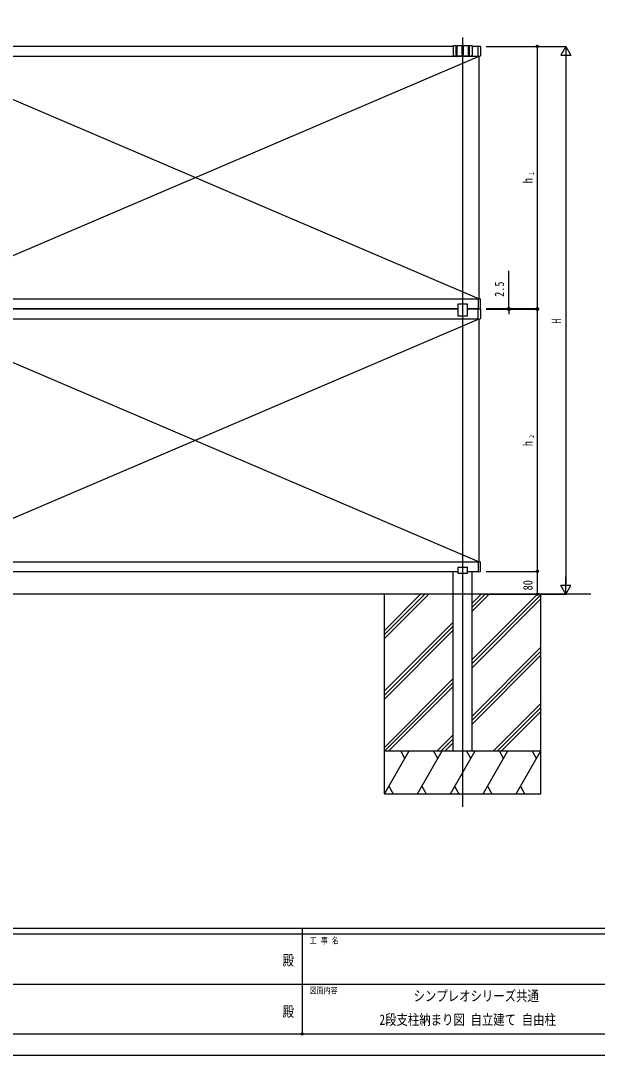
# Model space of a CAD drawing. Units: millimetres, scale not verified. Extents: x -4205 to 4205, y -2970 to 2970.
# Drawn here: x -994 to 1032, y -2970 to 661 of the extents above; entities that cross this region are included whole.
import ezdxf
from ezdxf.enums import TextEntityAlignment as Align

# ---------------------------------------------------------------- set-up
doc = ezdxf.new("R2010")
doc.units = ezdxf.units.MM
doc.header["$LTSCALE"] = 16
doc.header["$PDMODE"] = 32
doc.header["$PDSIZE"] = 8
for name, color, linetype in [('0-2_USER1', 3, 'Continuous'), ('0-3_YKK_12', 2, 'Continuous'), ('0-4_YKK_A1', 4, 'Continuous'), ('0-5_YKK_D', 6, 'Continuous'), ('0-6_YKK_ZWAK', 7, 'Continuous')]:
    doc.layers.add(name, color=color, linetype=linetype)
doc.styles.add('ＭＳ ゴシック', font='')
doc.styles.get('ＭＳ ゴシック').set_extended_font_data('MS Gothic')

msp = doc.modelspace()

# ---------------------------------------------------------------- linework, layer by layer
at = {"layer": '0-3_YKK_12'}
msp.add_line((558.89, -2097.73), (558.89, 601.26), dxfattribs=at)
at = {"layer": '0-4_YKK_A1'}
for p, q in [((525.89, 570.48), (-1288.01, 570.48)), ((534.39, 571.98), (525.89, 571.98)), ((525.89, 571.98), (525.89, 537.97)), ((534.39, 571.98), (534.39, 542.97)), ((535.39, 572.98), (538.39, 572.98)), ((539.39, 542.97), (539.39, 571.98)), ((556.39, 571.98), (539.39, 571.98)), ((556.39, 571.98), (556.39, 542.97)), ((557.39, 572.98), (560.39, 572.98)), ((578.39, 571.98), (561.39, 571.98)), ((561.39, 542.97), (561.39, 571.98)), ((578.39, 571.98), (578.39, 542.97)), ((582.39, 572.98), (579.39, 572.98)), ((591.89, 571.98), (583.39, 571.98)), ((583.39, 542.97), (583.39, 571.98)), ((591.89, 571.98), (591.89, 537.97)), ((612.99, 570.48), (591.89, 570.48)), ((613.31, 571.66), (620.05, 571.25)), ((620.99, 570.25), (620.99, 537.61)), ((-1378.51, 536.48), (616.49, -315.52)), ((-1378.51, -315.52), (616.49, 536.48)), ((-1376.51, 536.48), (612.99, 536.48)), ((526.89, 536.97), (558.43, 536.97)), ((559.35, 536.97), (590.89, 536.97)), ((613.31, 536.2), (620.05, 536.61)), ((616.49, -315.43), (616.49, 536.4)), ((-1376.51, -315.52), (612.99, -315.52)), ((613.31, -315.24), (620.05, -315.65)), ((620.99, -349.29), (620.99, -316.65)), ((-1303.76, -349.52), (541.64, -349.52)), ((541.64, -352.02), (-1303.76, -352.02)), ((541.64, -334.52), (541.64, -374.52)), ((576.14, -349.52), (612.99, -349.52)), ((612.99, -352.02), (576.14, -352.02)), ((613.31, -350.7), (620.05, -350.29)), ((613.31, -350.84), (620.05, -351.25)), ((620.96, -349.52), (620.99, -349.52)), ((620.99, -352.02), (620.96, -352.02)), ((620.99, -352.25), (620.99, -384.89)), ((-1378.51, -386.02), (616.49, -1238.02)), ((-1378.51, -1238.02), (616.49, -386.02)), ((-1376.51, -386.02), (612.99, -386.02)), ((541.64, -374.52), (576.14, -374.52)), ((613.31, -386.3), (620.05, -385.89)), ((616.49, -1237.93), (616.49, -386.1)), ((-1376.51, -1238.02), (612.99, -1238.02)), ((541.59, -1257.02), (576.19, -1257.02)), ((541.59, -1257.02), (541.59, -1278.02)), ((576.19, -1278.02), (576.19, -1257.02)), ((613.31, -1237.74), (620.05, -1238.15)), ((620.99, -1271.79), (620.99, -1239.15)), ((-1303.71, -1272.02), (541.59, -1272.02)), ((525.89, -1352.02), (525.89, -1272.02)), ((541.59, -1278.02), (576.19, -1278.02)), ((576.19, -1272.02), (612.99, -1272.02)), ((591.89, -1352.02), (591.89, -1272.02)), ((613.31, -1273.2), (620.05, -1272.79)), ((620.96, -1272.02), (620.99, -1272.02)), ((1009.01, -1352.02), (-3760.38, -1352.02)), ((283.89, -1902.02), (283.89, -1352.02)), ((283.89, -1507.65), (439.52, -1352.02)), ((283.89, -1493.51), (425.38, -1352.02)), ((283.89, -1479.37), (411.24, -1352.02)), ((525.89, -1902.02), (525.89, -1352.02)), ((591.89, -1902.02), (591.89, -1352.02)), ((591.89, -1411.78), (651.65, -1352.02)), ((591.89, -1397.64), (637.51, -1352.02)), ((591.89, -1383.5), (623.37, -1352.02)), ((591.89, -1581.49), (821.36, -1352.02)), ((591.89, -1595.63), (833.89, -1353.63)), ((591.89, -1609.77), (833.89, -1367.77)), ((833.89, -1902.02), (833.89, -1352.02)), ((283.89, -1691.5), (525.89, -1449.5)), ((283.89, -1705.64), (525.89, -1463.64)), ((283.89, -1719.78), (525.89, -1477.78)), ((591.89, -1779.48), (833.89, -1537.48)), ((591.89, -1793.62), (833.89, -1551.62)), ((591.89, -1807.76), (833.89, -1565.76)), ((283.89, -1889.48), (525.89, -1647.49)), ((285.5, -1902.02), (525.89, -1661.63)), ((299.64, -1902.02), (525.89, -1675.77)), ((667.34, -1902.02), (833.89, -1735.47)), ((681.48, -1902.02), (833.89, -1749.61)), ((695.62, -1902.02), (833.89, -1763.75)), ((469.35, -1902.02), (525.89, -1845.48)), ((483.49, -1902.02), (525.89, -1859.62)), ((497.63, -1902.02), (525.89, -1873.76)), ((283.89, -1902.02), (833.89, -1902.02)), ((283.89, -1902.02), (833.89, -1902.02)), ((283.89, -2052.02), (283.89, -1902.02)), ((284.65, -2052.02), (371.25, -1902.02)), ((356.25, -1928), (341.25, -1902.02)), ((400.12, -2052.02), (486.72, -1902.02)), ((471.72, -1928), (456.72, -1902.02)), ((515.59, -2052.02), (602.19, -1902.02)), ((587.19, -1928), (572.19, -1902.02)), ((631.06, -2052.02), (717.66, -1902.02)), ((702.66, -1928), (687.66, -1902.02)), ((746.53, -2052.02), (833.13, -1902.02)), ((818.13, -1928), (803.13, -1902.02)), ((299.65, -2026.04), (314.65, -2052.02)), ((415.12, -2026.04), (430.12, -2052.02)), ((530.59, -2026.04), (545.59, -2052.02)), ((646.06, -2026.04), (661.06, -2052.02)), ((761.53, -2026.04), (776.53, -2052.02))]:
    msp.add_line(p, q, dxfattribs=at)
for points in [[(612.99, 536.5), (612.99, 537.18), (612.99, 570.68), (612.99, 571.36)], [(612.99, -315.54), (612.99, -316.22), (612.99, -349.72), (612.99, -350.4)], [(576.14, -374.52), (576.14, -334.52), (541.64, -334.52)], [(612.99, -386), (612.99, -385.32), (612.99, -351.82), (612.99, -351.14)], [(612.99, -1238.04), (612.99, -1238.72), (612.99, -1272.22), (612.99, -1272.9)], [(283.89, -2052.02), (833.89, -2052.02), (833.89, -1902.02)]]:
    msp.add_lwpolyline(points, dxfattribs=at)
for centre, radius, start, end in [((525.89, 569.98), 2, 90, 165.52249), ((535.39, 571.98), 1, 90, 180), ((538.39, 571.98), 1, 0, 90), ((557.39, 571.98), 1, 90, 180), ((560.39, 571.98), 1, 0, 90), ((579.39, 571.98), 1, 90, 180), ((582.39, 571.98), 1, 0, 90), ((591.89, 569.98), 2, 14.47751, 90), ((613.29, 571.36), 0.3, 86.5, 180), ((619.99, 570.25), 1, 0, 86.5), ((526.89, 537.97), 1, 180, 270), ((536.89, 542.97), 2.5, 180, 0), ((558.89, 542.97), 2.5, 180, 0), ((558.89, 536.77), 0.5, 23.57818, 156.42182), ((580.89, 542.97), 2.5, 180, 0), ((590.89, 537.97), 1, 270, 0), ((613.29, 536.5), 0.3, 180, 273.5), ((619.99, 537.61), 1, 273.5, 0), ((613.29, -315.54), 0.3, 86.5, 180), ((619.99, -316.65), 1, 0, 86.5), ((613.29, -350.4), 0.3, 180, 273.5), ((613.29, -351.14), 0.3, 86.5, 180), ((619.99, -349.29), 1, 273.5, 0), ((619.99, -352.25), 1, 0, 86.5), ((613.29, -386), 0.3, 180, 273.5), ((619.99, -384.89), 1, 273.5, 0), ((613.29, -1238.04), 0.3, 86.5, 180), ((619.99, -1239.15), 1, 0, 86.5), ((613.29, -1272.9), 0.3, 180, 273.5), ((619.99, -1271.79), 1, 273.5, 0)]:
    msp.add_arc(centre, radius, start, end, dxfattribs=at)
at = {"layer": '0-5_YKK_D'}
for p, q in [((640.99, 570.48), (921.99, 570.48)), ((640.99, 570.48), (821.99, 570.48)), ((820.99, 570.48), (820.99, -349.52)), ((920.99, 570.48), (903.49, 540.17)), ((920.99, 570.48), (938.49, 540.17)), ((920.99, 570.48), (920.99, 509.86)), ((903.49, 540.17), (938.49, 540.17)), ((920.99, 535.48), (920.99, -1317.02)), ((720.99, -349.52), (720.99, -217.52)), ((640.99, -349.52), (821.99, -349.52)), ((640.99, -349.52), (721.99, -349.52)), ((640.99, -352.02), (821.99, -352.02)), ((640.99, -352.02), (721.99, -352.02)), ((720.99, -352.02), (720.99, -349.52)), ((720.99, -352.02), (720.99, -369.02)), ((820.99, -352.02), (820.99, -1272.02)), ((640.99, -1272.02), (821.99, -1272.02)), ((640.99, -1272.02), (821.99, -1272.02)), ((820.99, -1272.02), (820.99, -1352.02)), ((920.99, -1352.02), (920.99, -1291.4)), ((920.99, -1352.02), (903.49, -1321.71)), ((938.49, -1321.71), (903.49, -1321.71)), ((920.99, -1352.02), (938.49, -1321.71)), ((640.99, -1352.02), (821.99, -1352.02)), ((640.99, -1352.02), (921.99, -1352.02))]:
    msp.add_line(p, q, dxfattribs=at)
for centre in [(820.99, 570.48), (720.99, -349.52), (720.99, -352.02), (820.99, -349.52), (820.99, -352.02), (820.99, -1272.02), (820.99, -1272.02), (820.99, -1352.02)]:
    msp.add_circle(centre, 4.25, dxfattribs=at)
at = {"layer": '0-6_YKK_ZWAK'}
for p, q in [((3895.02, -2525), (-3904.98, -2525)), ((-4.98, -2525), (-4.98, -2895)), ((-4.98, -2545), (-1304.98, -2545)), ((1295.02, -2545), (-4.98, -2545)), ((-1297.48, -2720), (-4.98, -2720)), ((-4.98, -2720), (1295.02, -2720)), ((-1304.98, -2895), (-4.98, -2895)), ((-4.98, -2895), (1295.02, -2895))]:
    msp.add_line(p, q, dxfattribs=at)
msp.add_lwpolyline([(-4205, -2970), (4205, -2970), (4205, 2970), (-4205, 2970)], close=True, dxfattribs=at)
msp.add_point((-4.98, -2895), dxfattribs=at)

# ---------------------------------------------------------------- texts
at = {"layer": '0-2_USER1', "style": 'ＭＳ ゴシック', "width": 0.8}
for s, p in [('シンプレオシリーズ共通', (386.35, -2790.83)), ('2段支柱納まり図 自立建て 自由柱', (266.35, -2874.17))]:
    msp.add_text(s, height=36.66, dxfattribs=at).set_placement(p, align=Align.BOTTOM_LEFT)
at = {"layer": '0-5_YKK_D', "style": 'ＭＳ ゴシック', "width": 0.8}
for s, height, p in [('1', 16.5, (813.99, 118.88)), ('h', 32.99, (813.99, 90.08)), ('2.5', 32.99, (713.99, -308.52)), ('H', 32.99, (913.99, -402.77)), ('2', 16.5, (813.99, -803.62)), ('h', 32.99, (813.99, -832.42)), ('80', 32.99, (813.99, -1338.42))]:
    msp.add_text(s, height=height, rotation=90, dxfattribs=at).set_placement(p, align=Align.BOTTOM_LEFT)
at = {"layer": '0-6_YKK_ZWAK', "style": 'ＭＳ ゴシック', "width": 0.8}
for s, height, p in [('工 事 名', 21.99, (21.27, -2585)), ('殿', 36.66, (-73.67, -2665.83)), ('図面内容', 21.99, (21.27, -2760)), ('殿', 36.66, (-73.67, -2845.83))]:
    msp.add_text(s, height=height, dxfattribs=at).set_placement(p, align=Align.BOTTOM_LEFT)

doc.saveas('drawing.dxf')
